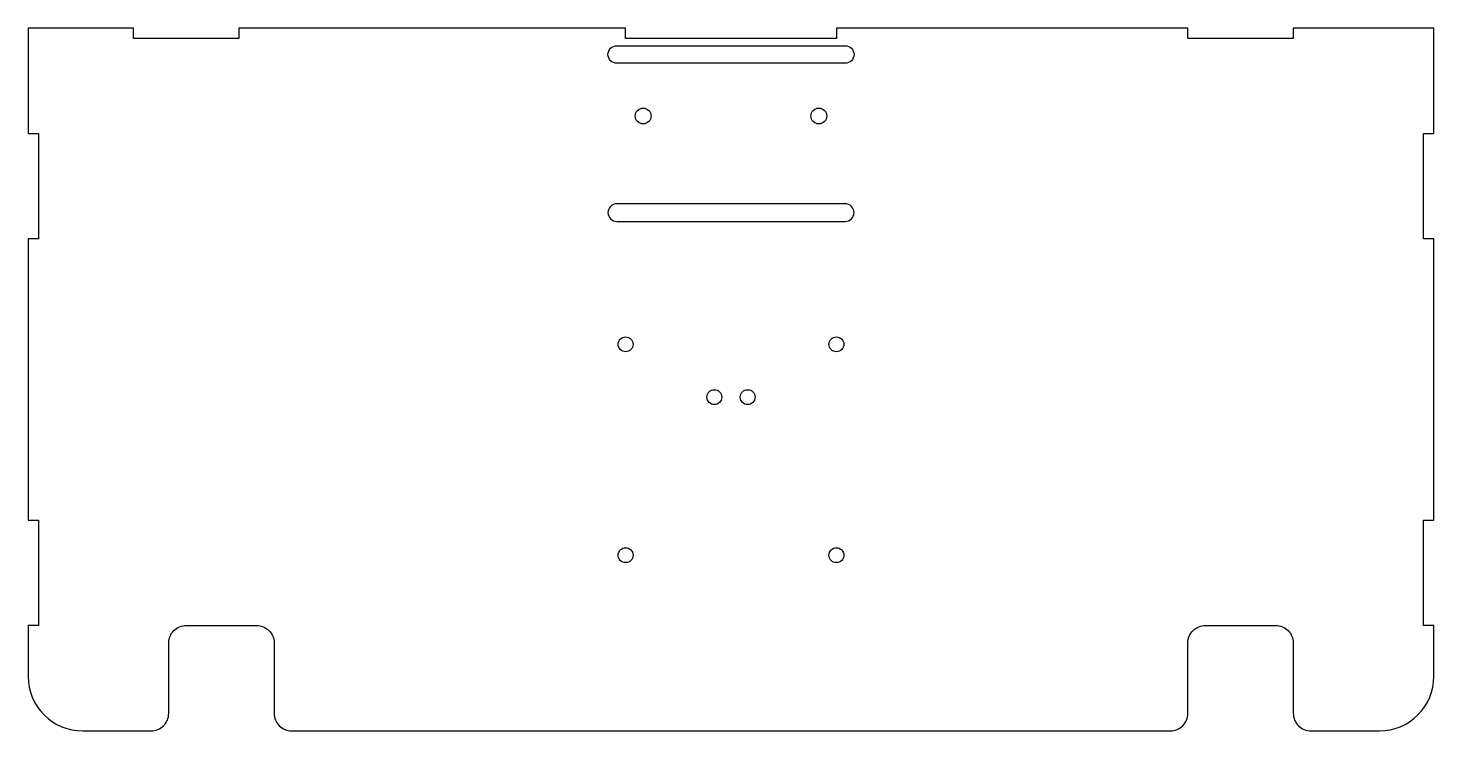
# Model space of a CAD drawing. Header units: millimetres. Extents: x -400 to 0, y 0 to 200.
import ezdxf

# ---------------------------------------------------------------- set-up
doc = ezdxf.new("R2010")
doc.units = ezdxf.units.MM
doc.layers.get('0').update_dxf_attribs({"linetype": 'CONTINUOUS'})

msp = doc.modelspace()

# ---------------------------------------------------------------- linework, layer by layer
for points in [[(-365, 0, 0.414214), (-360, 5), (-360, 25, -0.414214), (-355, 30), (-335, 30, -0.414214), (-330, 25), (-330, 5, 0.414214), (-325, 0), (-75, 0, 0.414214), (-70, 5), (-70, 25, -0.414214), (-65, 30), (-45, 30, -0.414214), (-40, 25), (-40, 5, 0.414214), (-35, 0), (-15.5, 0, 0.414214), (0, 15.5), (0, 30), (-3, 30), (-3, 60), (0, 60), (0, 140), (-3, 140), (-3, 170), (0, 170), (0, 200), (-40, 200), (-40, 197), (-70, 197), (-70, 200), (-170, 200), (-170, 197), (-230, 197), (-230, 200), (-340, 200), (-340, 197), (-370, 197), (-370, 200), (-400, 200), (-400, 170), (-397, 170), (-397, 140), (-400, 140), (-400, 60), (-397, 60), (-397, 30), (-400, 30), (-400, 15.5, 0.414214), (-384.5, 0)], [(-167.5, 190), (-232.5, 190, -1), (-232.5, 195), (-167.5, 195, -1)], [(-167.5, 145, 1), (-167.5, 150), (-232.5, 150, 1), (-232.5, 145)]]:
    msp.add_lwpolyline(points, format="xyb", close=True)
for centre, radius in [((-225, 175), 2.25), ((-175, 175), 2.25), ((-230, 110), 2.12), ((-170, 110), 2.12), ((-204.75, 94.98), 2.12), ((-195.25, 94.98), 2.12), ((-230, 50), 2.12), ((-170, 50), 2.12)]:
    msp.add_circle(centre, radius)

doc.saveas('drawing.dxf')
